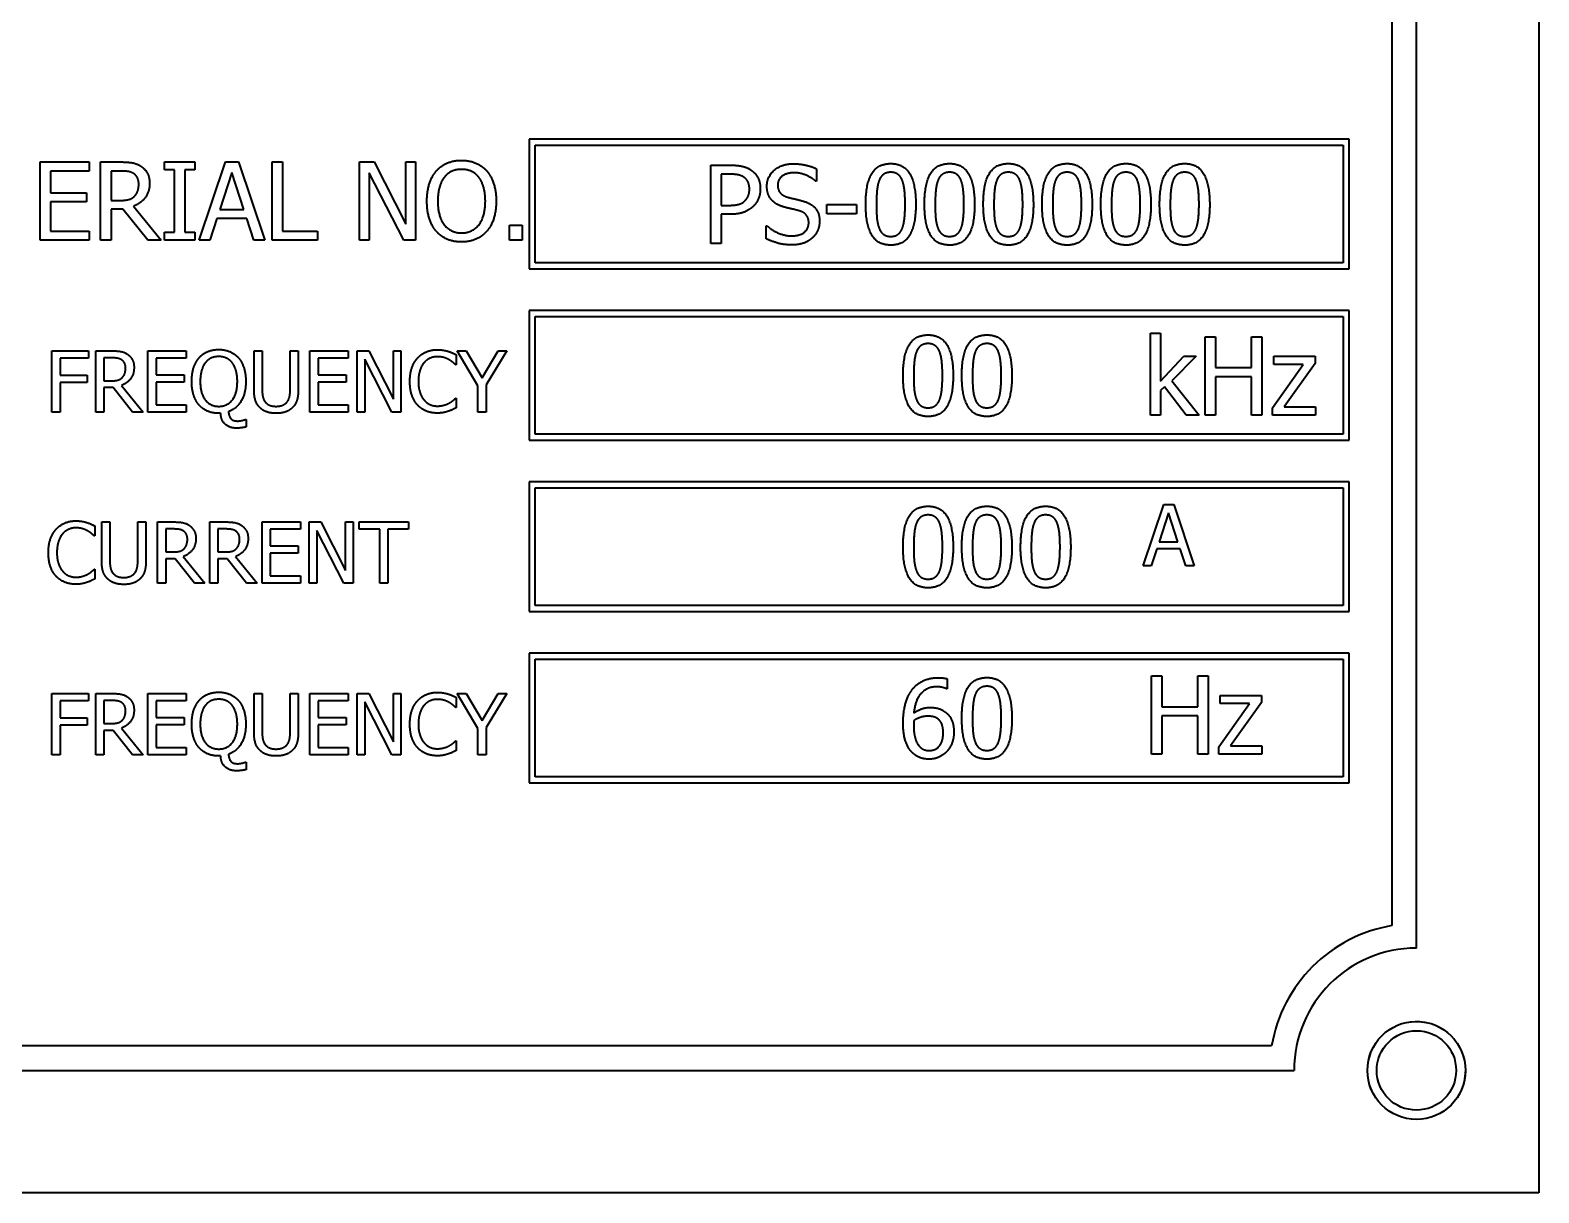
# Model space of a CAD drawing. Header units: inches. Extents: x 0 to 4752, y 0 to 3360.
# Drawn here: x 3042.1 to 3103.7, y 1206.9 to 1254.4 of the extents above; entities that cross this region are included whole.
import ezdxf

# ---------------------------------------------------------------- set-up
doc = ezdxf.new("R2010")
doc.units = ezdxf.units.IN
doc.header["$MEASUREMENT"] = 0
doc.layers.add('POWER SUPPLY CASE OUTLINE$0$가시적인 것(ISO)', color=3, linetype='Continuous', lineweight=40)
doc.layers.add('POWER SUPPLY CASE OUTLINE$0$가시적인 좁은 것(ISO)', color=3, linetype='Continuous', lineweight=35)

msp = doc.modelspace()

# ---------------------------------------------------------------- linework, layer by layer
at = {"layer": 'POWER SUPPLY CASE OUTLINE$0$가시적인 것(ISO)'}
for p, q in [((3103.709, 1301.882), (3103.709, 1206.882)), ((3098.709, 1216.882), (3098.709, 1291.882)), ((3097.709, 1290.966), (3097.709, 1217.798)), ((3062.459, 1249.932), (3062.459, 1244.632)), ((3095.959, 1249.932), (3062.459, 1249.932)), ((3062.709, 1244.882), (3062.709, 1249.682)), ((3062.709, 1249.682), (3095.709, 1249.682)), ((3095.709, 1249.682), (3095.709, 1244.882)), ((3095.959, 1244.632), (3095.959, 1249.932)), ((3042.484, 1245.797), (3042.484, 1248.997)), ((3042.484, 1248.997), (3044.485, 1248.997)), ((3044.485, 1248.997), (3044.485, 1248.618)), ((3044.952, 1245.797), (3044.952, 1248.997)), ((3044.952, 1248.997), (3045.777, 1248.997)), ((3047.558, 1248.67), (3047.558, 1248.997)), ((3047.558, 1248.997), (3048.798, 1248.997)), ((3048.798, 1248.997), (3048.798, 1248.67)), ((3048.979, 1245.797), (3050.058, 1248.997)), ((3050.058, 1248.997), (3050.582, 1248.997)), ((3050.582, 1248.997), (3051.661, 1245.797)), ((3051.964, 1245.797), (3051.964, 1248.997)), ((3051.964, 1248.997), (3052.39, 1248.997)), ((3052.39, 1248.997), (3052.39, 1246.175)), ((3055.527, 1245.797), (3055.527, 1248.997)), ((3055.527, 1248.997), (3056.131, 1248.997)), ((3056.131, 1248.997), (3057.42, 1246.463)), ((3057.42, 1246.463), (3057.42, 1248.997)), ((3057.42, 1248.997), (3057.817, 1248.997)), ((3057.817, 1248.997), (3057.817, 1245.797)), ((3069.88, 1248.867), (3070.684, 1248.867)), ((3069.88, 1245.667), (3069.88, 1248.867)), ((3074.2, 1248.717), (3074.2, 1248.209)), ((3044.485, 1248.618), (3042.909, 1248.618)), ((3042.909, 1248.618), (3042.909, 1247.742)), ((3045.378, 1248.628), (3045.378, 1247.425)), ((3045.8, 1248.628), (3045.378, 1248.628)), ((3047.966, 1248.67), (3047.558, 1248.67)), ((3047.966, 1246.123), (3047.966, 1248.67)), ((3048.798, 1248.67), (3048.391, 1248.67)), ((3048.391, 1248.67), (3048.391, 1246.123)), ((3050.31, 1248.561), (3049.817, 1247.054)), ((3050.805, 1247.054), (3050.31, 1248.561)), ((3057.34, 1245.797), (3055.924, 1248.556)), ((3055.924, 1248.556), (3055.924, 1245.797)), ((3070.305, 1248.499), (3070.305, 1247.223)), ((3070.658, 1248.499), (3070.305, 1248.499)), ((3074.2, 1248.209), (3074.169, 1248.209)), ((3042.909, 1247.742), (3044.379, 1247.742)), ((3044.379, 1247.742), (3044.379, 1247.363)), ((3044.379, 1247.363), (3042.909, 1247.363)), ((3042.909, 1247.363), (3042.909, 1246.175)), ((3045.378, 1247.425), (3045.751, 1247.425)), ((3045.865, 1247.07), (3045.378, 1247.07)), ((3045.378, 1247.07), (3045.378, 1245.797)), ((3046.876, 1245.797), (3045.865, 1247.07)), ((3046.29, 1247.189), (3047.429, 1245.797)), ((3049.817, 1247.054), (3050.805, 1247.054)), ((3070.305, 1247.223), (3070.596, 1247.223)), ((3070.666, 1246.86), (3070.305, 1246.86)), ((3070.305, 1246.86), (3070.305, 1245.667)), ((3074.628, 1246.873), (3074.628, 1247.262)), ((3074.628, 1247.262), (3075.839, 1247.262)), ((3075.839, 1246.873), (3074.628, 1246.873)), ((3075.839, 1247.262), (3075.839, 1246.873)), ((3049.7, 1246.691), (3049.41, 1245.797)), ((3050.922, 1246.691), (3049.7, 1246.691)), ((3051.212, 1245.797), (3050.922, 1246.691)), ((3061.663, 1245.797), (3061.663, 1246.409)), ((3061.663, 1246.409), (3062.176, 1246.409)), ((3062.176, 1246.409), (3062.176, 1245.797)), ((3072.149, 1245.859), (3072.149, 1246.393)), ((3072.149, 1246.393), (3072.18, 1246.393)), ((3044.485, 1245.797), (3042.484, 1245.797)), ((3042.909, 1246.175), (3044.485, 1246.175)), ((3044.485, 1246.175), (3044.485, 1245.797)), ((3045.378, 1245.797), (3044.952, 1245.797)), ((3047.429, 1245.797), (3046.876, 1245.797)), ((3047.558, 1245.797), (3047.558, 1246.123)), ((3047.558, 1246.123), (3047.966, 1246.123)), ((3048.798, 1245.797), (3047.558, 1245.797)), ((3048.391, 1246.123), (3048.798, 1246.123)), ((3048.798, 1246.123), (3048.798, 1245.797)), ((3049.41, 1245.797), (3048.979, 1245.797)), ((3051.661, 1245.797), (3051.212, 1245.797)), ((3053.818, 1245.797), (3051.964, 1245.797)), ((3052.39, 1246.175), (3053.818, 1246.175)), ((3053.818, 1246.175), (3053.818, 1245.797)), ((3055.924, 1245.797), (3055.527, 1245.797)), ((3057.817, 1245.797), (3057.34, 1245.797)), ((3062.176, 1245.797), (3061.663, 1245.797)), ((3070.305, 1245.667), (3069.88, 1245.667)), ((3062.459, 1244.632), (3095.959, 1244.632)), ((3095.709, 1244.882), (3062.709, 1244.882)), ((3062.459, 1242.932), (3062.459, 1237.632)), ((3095.959, 1242.932), (3062.459, 1242.932)), ((3062.709, 1237.882), (3062.709, 1242.682)), ((3062.709, 1242.682), (3095.709, 1242.682)), ((3095.709, 1242.682), (3095.709, 1237.882)), ((3095.959, 1237.632), (3095.959, 1242.932)), ((3087.849, 1238.655), (3087.849, 1241.998)), ((3087.849, 1241.998), (3088.254, 1241.998)), ((3088.254, 1241.998), (3088.254, 1240.043)), ((3090.071, 1238.655), (3090.071, 1241.855)), ((3090.071, 1241.855), (3090.497, 1241.855)), ((3090.497, 1241.855), (3090.497, 1240.6)), ((3091.97, 1240.6), (3091.97, 1241.855)), ((3091.97, 1241.855), (3092.395, 1241.855)), ((3092.395, 1241.855), (3092.395, 1238.655)), ((3042.962, 1238.782), (3042.962, 1241.282)), ((3042.962, 1241.282), (3044.457, 1241.282)), ((3044.457, 1240.987), (3043.294, 1240.987)), ((3043.294, 1240.987), (3043.294, 1240.281)), ((3044.457, 1241.282), (3044.457, 1240.987)), ((3044.755, 1238.782), (3044.755, 1241.282)), ((3044.755, 1241.282), (3045.399, 1241.282)), ((3045.087, 1240.995), (3045.087, 1240.055)), ((3045.417, 1240.995), (3045.087, 1240.995)), ((3046.888, 1238.782), (3046.888, 1241.282)), ((3046.888, 1241.282), (3048.452, 1241.282)), ((3048.452, 1240.987), (3047.221, 1240.987)), ((3047.221, 1240.987), (3047.221, 1240.302)), ((3048.452, 1241.282), (3048.452, 1240.987)), ((3051.22, 1239.722), (3051.22, 1241.282)), ((3051.22, 1241.282), (3051.552, 1241.282)), ((3051.552, 1241.282), (3051.552, 1239.722)), ((3052.697, 1239.714), (3052.697, 1241.282)), ((3052.697, 1241.282), (3053.029, 1241.282)), ((3053.029, 1241.282), (3053.029, 1239.722)), ((3053.505, 1238.782), (3053.505, 1241.282)), ((3053.505, 1241.282), (3055.069, 1241.282)), ((3055.069, 1240.987), (3053.837, 1240.987)), ((3053.837, 1240.987), (3053.837, 1240.302)), ((3055.069, 1241.282), (3055.069, 1240.987)), ((3055.434, 1238.782), (3055.434, 1241.282)), ((3055.434, 1241.282), (3055.906, 1241.282)), ((3056.85, 1238.782), (3055.744, 1240.938)), ((3055.744, 1240.938), (3055.744, 1238.782)), ((3055.906, 1241.282), (3056.913, 1239.303)), ((3056.913, 1239.303), (3056.913, 1241.282)), ((3056.913, 1241.282), (3057.223, 1241.282)), ((3057.223, 1241.282), (3057.223, 1238.782)), ((3059.484, 1240.715), (3059.457, 1240.715)), ((3059.484, 1241.116), (3059.484, 1240.715)), ((3059.522, 1241.282), (3059.891, 1241.282)), ((3060.367, 1239.854), (3059.522, 1241.282)), ((3059.891, 1241.282), (3060.535, 1240.182)), ((3060.535, 1240.182), (3061.191, 1241.282)), ((3061.544, 1241.282), (3060.699, 1239.888)), ((3061.191, 1241.282), (3061.544, 1241.282)), ((3088.254, 1240.043), (3089.203, 1241.057)), ((3089.706, 1241.057), (3088.72, 1240.053)), ((3089.203, 1241.057), (3089.706, 1241.057)), ((3092.825, 1238.956), (3094.081, 1240.725)), ((3092.877, 1240.725), (3092.877, 1241.057)), ((3092.877, 1241.057), (3094.565, 1241.057)), ((3094.081, 1240.725), (3092.877, 1240.725)), ((3094.565, 1240.769), (3093.305, 1238.995)), ((3094.565, 1241.057), (3094.565, 1240.769)), ((3043.294, 1240.281), (3044.409, 1240.281)), ((3044.409, 1240.281), (3044.409, 1239.986)), ((3047.221, 1240.302), (3048.369, 1240.302)), ((3048.369, 1240.302), (3048.369, 1240.006)), ((3053.837, 1240.302), (3054.986, 1240.302)), ((3054.986, 1240.302), (3054.986, 1240.006)), ((3090.497, 1240.6), (3091.97, 1240.6)), ((3091.97, 1240.222), (3090.497, 1240.222)), ((3090.497, 1240.222), (3090.497, 1238.655)), ((3091.97, 1238.655), (3091.97, 1240.222)), ((3044.409, 1239.986), (3043.294, 1239.986)), ((3043.294, 1239.986), (3043.294, 1238.782)), ((3045.087, 1240.055), (3045.379, 1240.055)), ((3045.468, 1239.777), (3045.087, 1239.777)), ((3045.087, 1239.777), (3045.087, 1238.782)), ((3046.258, 1238.782), (3045.468, 1239.777)), ((3045.8, 1239.87), (3046.69, 1238.782)), ((3047.221, 1240.006), (3047.221, 1239.078)), ((3048.369, 1240.006), (3047.221, 1240.006)), ((3053.837, 1240.006), (3053.837, 1239.078)), ((3054.986, 1240.006), (3053.837, 1240.006)), ((3060.367, 1238.782), (3060.367, 1239.854)), ((3060.699, 1239.888), (3060.699, 1238.782)), ((3088.414, 1239.815), (3088.254, 1239.659)), ((3088.254, 1239.659), (3088.254, 1238.655)), ((3089.306, 1238.655), (3088.414, 1239.815)), ((3088.72, 1240.053), (3089.838, 1238.655)), ((3047.221, 1239.078), (3048.452, 1239.078)), ((3048.452, 1239.078), (3048.452, 1238.782)), ((3053.837, 1239.078), (3055.069, 1239.078)), ((3055.069, 1239.078), (3055.069, 1238.782)), ((3059.459, 1239.35), (3059.484, 1239.35)), ((3059.484, 1239.35), (3059.484, 1238.952)), ((3092.825, 1238.655), (3092.825, 1238.956)), ((3093.305, 1238.995), (3094.589, 1238.995)), ((3094.589, 1238.995), (3094.589, 1238.655)), ((3043.294, 1238.782), (3042.962, 1238.782)), ((3045.087, 1238.782), (3044.755, 1238.782)), ((3046.69, 1238.782), (3046.258, 1238.782)), ((3048.452, 1238.782), (3046.888, 1238.782)), ((3049.856, 1238.73), (3049.779, 1238.73)), ((3050.849, 1238.472), (3050.894, 1238.472)), ((3050.894, 1238.472), (3050.894, 1238.17)), ((3055.069, 1238.782), (3053.505, 1238.782)), ((3055.744, 1238.782), (3055.434, 1238.782)), ((3057.223, 1238.782), (3056.85, 1238.782)), ((3060.699, 1238.782), (3060.367, 1238.782)), ((3088.254, 1238.655), (3087.849, 1238.655)), ((3089.838, 1238.655), (3089.306, 1238.655)), ((3090.497, 1238.655), (3090.071, 1238.655)), ((3092.395, 1238.655), (3091.97, 1238.655)), ((3094.589, 1238.655), (3092.825, 1238.655)), ((3062.459, 1237.632), (3095.959, 1237.632)), ((3095.709, 1237.882), (3062.709, 1237.882)), ((3062.459, 1235.932), (3062.459, 1230.632)), ((3095.959, 1235.932), (3062.459, 1235.932)), ((3095.959, 1230.632), (3095.959, 1235.932)), ((3062.709, 1230.882), (3062.709, 1235.682)), ((3062.709, 1235.682), (3095.709, 1235.682)), ((3095.709, 1235.682), (3095.709, 1230.882)), ((3087.54, 1232.498), (3088.383, 1234.998)), ((3088.579, 1234.658), (3088.194, 1233.481)), ((3088.383, 1234.998), (3088.792, 1234.998)), ((3088.966, 1233.481), (3088.579, 1234.658)), ((3088.792, 1234.998), (3089.635, 1232.498)), ((3044.716, 1234.124), (3044.716, 1233.723)), ((3044.996, 1232.73), (3044.996, 1234.29)), ((3044.996, 1234.29), (3045.328, 1234.29)), ((3045.328, 1234.29), (3045.328, 1232.73)), ((3046.473, 1232.722), (3046.473, 1234.29)), ((3046.473, 1234.29), (3046.805, 1234.29)), ((3046.805, 1234.29), (3046.805, 1232.73)), ((3047.281, 1231.79), (3047.281, 1234.29)), ((3047.281, 1234.29), (3047.926, 1234.29)), ((3047.614, 1234.003), (3047.614, 1233.063)), ((3047.944, 1234.003), (3047.614, 1234.003)), ((3049.415, 1231.79), (3049.415, 1234.29)), ((3049.415, 1234.29), (3050.059, 1234.29)), ((3049.747, 1234.003), (3049.747, 1233.063)), ((3050.077, 1234.003), (3049.747, 1234.003)), ((3051.548, 1231.79), (3051.548, 1234.29)), ((3051.548, 1234.29), (3053.112, 1234.29)), ((3053.112, 1233.995), (3051.88, 1233.995)), ((3051.88, 1233.995), (3051.88, 1233.31)), ((3053.112, 1234.29), (3053.112, 1233.995)), ((3053.477, 1231.79), (3053.477, 1234.29)), ((3053.477, 1234.29), (3053.949, 1234.29)), ((3054.893, 1231.79), (3053.787, 1233.946)), ((3053.787, 1233.946), (3053.787, 1231.79)), ((3053.949, 1234.29), (3054.956, 1232.311)), ((3054.956, 1232.311), (3054.956, 1234.29)), ((3054.956, 1234.29), (3055.266, 1234.29)), ((3055.266, 1234.29), (3055.266, 1231.79)), ((3055.517, 1233.995), (3055.517, 1234.29)), ((3055.517, 1234.29), (3057.526, 1234.29)), ((3056.355, 1233.995), (3055.517, 1233.995)), ((3056.355, 1231.79), (3056.355, 1233.995)), ((3056.688, 1233.995), (3056.688, 1231.79)), ((3057.526, 1233.995), (3056.688, 1233.995)), ((3057.526, 1234.29), (3057.526, 1233.995)), ((3044.716, 1233.723), (3044.69, 1233.723)), ((3051.88, 1233.31), (3053.029, 1233.31)), ((3053.029, 1233.31), (3053.029, 1233.014)), ((3088.194, 1233.481), (3088.966, 1233.481)), ((3047.614, 1233.063), (3047.905, 1233.063)), ((3047.994, 1232.785), (3047.614, 1232.785)), ((3047.614, 1232.785), (3047.614, 1231.79)), ((3048.785, 1231.79), (3047.994, 1232.785)), ((3048.327, 1232.878), (3049.216, 1231.79)), ((3049.747, 1233.063), (3050.039, 1233.063)), ((3050.128, 1232.785), (3049.747, 1232.785)), ((3049.747, 1232.785), (3049.747, 1231.79)), ((3050.918, 1231.79), (3050.128, 1232.785)), ((3050.46, 1232.878), (3051.349, 1231.79)), ((3051.88, 1233.014), (3051.88, 1232.086)), ((3053.029, 1233.014), (3051.88, 1233.014)), ((3088.103, 1233.197), (3087.876, 1232.498)), ((3089.057, 1233.197), (3088.103, 1233.197)), ((3089.284, 1232.498), (3089.057, 1233.197)), ((3044.692, 1232.358), (3044.716, 1232.358)), ((3044.716, 1232.358), (3044.716, 1231.961)), ((3051.88, 1232.086), (3053.112, 1232.086)), ((3053.112, 1232.086), (3053.112, 1231.79)), ((3087.876, 1232.498), (3087.54, 1232.498)), ((3089.635, 1232.498), (3089.284, 1232.498)), ((3047.614, 1231.79), (3047.281, 1231.79)), ((3049.216, 1231.79), (3048.785, 1231.79)), ((3049.747, 1231.79), (3049.415, 1231.79)), ((3051.349, 1231.79), (3050.918, 1231.79)), ((3053.112, 1231.79), (3051.548, 1231.79)), ((3053.787, 1231.79), (3053.477, 1231.79)), ((3055.266, 1231.79), (3054.893, 1231.79)), ((3056.688, 1231.79), (3056.355, 1231.79)), ((3095.709, 1230.882), (3062.709, 1230.882)), ((3062.459, 1230.632), (3095.959, 1230.632)), ((3062.459, 1228.932), (3062.459, 1223.632)), ((3095.959, 1228.932), (3062.459, 1228.932)), ((3062.709, 1223.882), (3062.709, 1228.682)), ((3062.709, 1228.682), (3095.709, 1228.682)), ((3095.709, 1228.682), (3095.709, 1223.882)), ((3095.959, 1223.632), (3095.959, 1228.932)), ((3079.535, 1227.883), (3079.535, 1227.47)), ((3087.88, 1224.798), (3087.88, 1227.998)), ((3087.88, 1227.998), (3088.305, 1227.998)), ((3088.305, 1227.998), (3088.305, 1226.743)), ((3089.778, 1226.743), (3089.778, 1227.998)), ((3089.778, 1227.998), (3090.204, 1227.998)), ((3090.204, 1227.998), (3090.204, 1224.798)), ((3042.962, 1224.782), (3042.962, 1227.282)), ((3042.962, 1227.282), (3044.457, 1227.282)), ((3044.457, 1227.282), (3044.457, 1226.987)), ((3044.755, 1224.782), (3044.755, 1227.282)), ((3044.755, 1227.282), (3045.399, 1227.282)), ((3046.888, 1224.782), (3046.888, 1227.282)), ((3046.888, 1227.282), (3048.452, 1227.282)), ((3048.452, 1227.282), (3048.452, 1226.987)), ((3051.22, 1225.722), (3051.22, 1227.282)), ((3051.22, 1227.282), (3051.552, 1227.282)), ((3051.552, 1227.282), (3051.552, 1225.722)), ((3052.697, 1225.714), (3052.697, 1227.282)), ((3052.697, 1227.282), (3053.029, 1227.282)), ((3053.029, 1227.282), (3053.029, 1225.722)), ((3053.505, 1224.782), (3053.505, 1227.282)), ((3053.505, 1227.282), (3055.069, 1227.282)), ((3055.069, 1227.282), (3055.069, 1226.987)), ((3055.434, 1224.782), (3055.434, 1227.282)), ((3055.434, 1227.282), (3055.906, 1227.282)), ((3055.906, 1227.282), (3056.913, 1225.303)), ((3056.913, 1225.303), (3056.913, 1227.282)), ((3056.913, 1227.282), (3057.223, 1227.282)), ((3057.223, 1227.282), (3057.223, 1224.782)), ((3059.522, 1227.282), (3059.891, 1227.282)), ((3060.367, 1225.854), (3059.522, 1227.282)), ((3059.891, 1227.282), (3060.535, 1226.182)), ((3060.535, 1226.182), (3061.191, 1227.282)), ((3061.544, 1227.282), (3060.699, 1225.888)), ((3061.191, 1227.282), (3061.544, 1227.282)), ((3079.535, 1227.47), (3079.517, 1227.47)), ((3090.686, 1226.867), (3090.686, 1227.199)), ((3090.686, 1227.199), (3092.374, 1227.199)), ((3092.374, 1227.199), (3092.374, 1226.911)), ((3044.457, 1226.987), (3043.294, 1226.987)), ((3043.294, 1226.987), (3043.294, 1226.281)), ((3045.087, 1226.995), (3045.087, 1226.055)), ((3045.417, 1226.995), (3045.087, 1226.995)), ((3048.452, 1226.987), (3047.221, 1226.987)), ((3047.221, 1226.987), (3047.221, 1226.302)), ((3055.069, 1226.987), (3053.837, 1226.987)), ((3053.837, 1226.987), (3053.837, 1226.302)), ((3056.85, 1224.782), (3055.744, 1226.938)), ((3055.744, 1226.938), (3055.744, 1224.782)), ((3059.484, 1226.715), (3059.457, 1226.715)), ((3059.484, 1227.116), (3059.484, 1226.715)), ((3088.305, 1226.743), (3089.778, 1226.743)), ((3090.634, 1225.099), (3091.889, 1226.867)), ((3091.889, 1226.867), (3090.686, 1226.867)), ((3092.374, 1226.911), (3091.114, 1225.138)), ((3043.294, 1226.281), (3044.409, 1226.281)), ((3044.409, 1225.986), (3043.294, 1225.986)), ((3043.294, 1225.986), (3043.294, 1224.782)), ((3044.409, 1226.281), (3044.409, 1225.986)), ((3045.087, 1226.055), (3045.379, 1226.055)), ((3047.221, 1226.302), (3048.369, 1226.302)), ((3047.221, 1226.006), (3047.221, 1225.078)), ((3048.369, 1226.006), (3047.221, 1226.006)), ((3048.369, 1226.302), (3048.369, 1226.006)), ((3053.837, 1226.302), (3054.986, 1226.302)), ((3053.837, 1226.006), (3053.837, 1225.078)), ((3054.986, 1226.006), (3053.837, 1226.006)), ((3054.986, 1226.302), (3054.986, 1226.006)), ((3089.778, 1226.364), (3088.305, 1226.364)), ((3088.305, 1226.364), (3088.305, 1224.798)), ((3089.778, 1224.798), (3089.778, 1226.364)), ((3045.468, 1225.777), (3045.087, 1225.777)), ((3045.087, 1225.777), (3045.087, 1224.782)), ((3046.258, 1224.782), (3045.468, 1225.777)), ((3045.8, 1225.87), (3046.69, 1224.782)), ((3059.459, 1225.35), (3059.484, 1225.35)), ((3059.484, 1225.35), (3059.484, 1224.952)), ((3060.367, 1224.782), (3060.367, 1225.854)), ((3060.699, 1225.888), (3060.699, 1224.782)), ((3043.294, 1224.782), (3042.962, 1224.782)), ((3045.087, 1224.782), (3044.755, 1224.782)), ((3046.69, 1224.782), (3046.258, 1224.782)), ((3048.452, 1224.782), (3046.888, 1224.782)), ((3047.221, 1225.078), (3048.452, 1225.078)), ((3048.452, 1225.078), (3048.452, 1224.782)), ((3049.856, 1224.73), (3049.779, 1224.73)), ((3055.069, 1224.782), (3053.505, 1224.782)), ((3053.837, 1225.078), (3055.069, 1225.078)), ((3055.069, 1225.078), (3055.069, 1224.782)), ((3055.744, 1224.782), (3055.434, 1224.782)), ((3057.223, 1224.782), (3056.85, 1224.782)), ((3060.699, 1224.782), (3060.367, 1224.782)), ((3088.305, 1224.798), (3087.88, 1224.798)), ((3090.204, 1224.798), (3089.778, 1224.798)), ((3090.634, 1224.798), (3090.634, 1225.099)), ((3092.398, 1224.798), (3090.634, 1224.798)), ((3091.114, 1225.138), (3092.398, 1225.138)), ((3092.398, 1225.138), (3092.398, 1224.798)), ((3050.849, 1224.472), (3050.894, 1224.472)), ((3050.894, 1224.472), (3050.894, 1224.17)), ((3062.459, 1223.632), (3095.959, 1223.632)), ((3095.709, 1223.882), (3062.709, 1223.882)), ((3092.793, 1212.882), (2964.625, 1212.882)), ((2963.709, 1211.882), (3093.709, 1211.882)), ((3103.709, 1206.882), (2953.709, 1206.882))]:
    msp.add_line(p, q, dxfattribs=at)
for radius in [2.002, 1.621]:
    msp.add_circle((3098.709, 1211.882), radius, dxfattribs=at)
for radius, start, end in [(6, 99.59407, 170.40593), (5, 90, 180)]:
    msp.add_arc((3098.709, 1211.882), radius, start, end, dxfattribs=at)
for points in [[(3045.777, 1248.997), (3046.052, 1248.997), (3046.423, 1248.937), (3046.591, 1248.828)], [(3046.591, 1248.828), (3046.76, 1248.719), (3046.954, 1248.38), (3046.954, 1248.128)], [(3058.668, 1248.631), (3058.854, 1248.844), (3059.376, 1249.064), (3059.697, 1249.064)], [(3059.697, 1249.064), (3060.024, 1249.064), (3060.548, 1248.836), (3060.729, 1248.631)], [(3070.684, 1248.867), (3070.969, 1248.867), (3071.369, 1248.774), (3071.522, 1248.668)], [(3072.173, 1248.009), (3072.173, 1248.398), (3072.779, 1248.924), (3073.249, 1248.924)], [(3073.249, 1248.924), (3073.518, 1248.924), (3073.996, 1248.818), (3074.2, 1248.717)], [(3076.21, 1247.265), (3076.21, 1248.131), (3076.711, 1248.932), (3077.234, 1248.932)], [(3077.234, 1248.932), (3077.761, 1248.932), (3078.256, 1248.102), (3078.256, 1247.267)], [(3078.611, 1247.265), (3078.611, 1248.131), (3079.112, 1248.932), (3079.636, 1248.932)], [(3079.636, 1248.932), (3080.162, 1248.932), (3080.658, 1248.102), (3080.658, 1247.267)], [(3081.013, 1247.265), (3081.013, 1248.131), (3081.513, 1248.932), (3082.037, 1248.932)], [(3082.037, 1248.932), (3082.564, 1248.932), (3083.059, 1248.102), (3083.059, 1247.267)], [(3083.414, 1247.265), (3083.414, 1248.131), (3083.915, 1248.932), (3084.438, 1248.932)], [(3084.438, 1248.932), (3084.965, 1248.932), (3085.46, 1248.102), (3085.46, 1247.267)], [(3085.815, 1247.265), (3085.815, 1248.131), (3086.316, 1248.932), (3086.84, 1248.932)], [(3086.84, 1248.932), (3087.366, 1248.932), (3087.861, 1248.102), (3087.861, 1247.267)], [(3088.217, 1247.265), (3088.217, 1248.131), (3088.717, 1248.932), (3089.241, 1248.932)], [(3089.241, 1248.932), (3089.767, 1248.932), (3090.263, 1248.102), (3090.263, 1247.267)], [(3046.308, 1248.52), (3046.218, 1248.579), (3045.977, 1248.628), (3045.8, 1248.628)], [(3046.954, 1248.128), (3046.954, 1247.778), (3046.596, 1247.303), (3046.29, 1247.189)], [(3046.511, 1248.094), (3046.511, 1248.234), (3046.412, 1248.45), (3046.308, 1248.52)], [(3046.329, 1247.591), (3046.423, 1247.679), (3046.511, 1247.928), (3046.511, 1248.094)], [(3058.284, 1247.397), (3058.284, 1247.799), (3058.484, 1248.411), (3058.668, 1248.631)], [(3058.989, 1248.364), (3058.862, 1248.201), (3058.727, 1247.708), (3058.727, 1247.397)], [(3059.7, 1248.696), (3059.469, 1248.696), (3059.121, 1248.535), (3058.989, 1248.364)], [(3060.408, 1248.364), (3060.281, 1248.53), (3059.923, 1248.696), (3059.7, 1248.696)], [(3060.67, 1247.397), (3060.67, 1247.713), (3060.532, 1248.203), (3060.408, 1248.364)], [(3060.729, 1248.631), (3060.911, 1248.418), (3061.113, 1247.796), (3061.113, 1247.397)], [(3071.229, 1248.377), (3071.128, 1248.445), (3070.858, 1248.499), (3070.658, 1248.499)], [(3071.459, 1247.89), (3071.459, 1248.056), (3071.345, 1248.299), (3071.229, 1248.377)], [(3071.522, 1248.668), (3071.701, 1248.546), (3071.903, 1248.17), (3071.903, 1247.903)], [(3073.277, 1248.556), (3072.982, 1248.556), (3072.616, 1248.279), (3072.616, 1248.053)], [(3074.169, 1248.209), (3074.016, 1248.349), (3073.539, 1248.556), (3073.277, 1248.556)], [(3076.757, 1248.24), (3076.693, 1248.076), (3076.646, 1247.578), (3076.646, 1247.265)], [(3077.234, 1248.577), (3077.056, 1248.577), (3076.825, 1248.408), (3076.757, 1248.24)], [(3077.704, 1248.245), (3077.639, 1248.408), (3077.413, 1248.577), (3077.234, 1248.577)], [(3077.821, 1247.267), (3077.821, 1247.597), (3077.769, 1248.081), (3077.704, 1248.245)], [(3079.159, 1248.24), (3079.094, 1248.076), (3079.047, 1247.578), (3079.047, 1247.265)], [(3079.636, 1248.577), (3079.457, 1248.577), (3079.226, 1248.408), (3079.159, 1248.24)], [(3080.105, 1248.245), (3080.04, 1248.408), (3079.815, 1248.577), (3079.636, 1248.577)], [(3080.222, 1247.267), (3080.222, 1247.597), (3080.17, 1248.081), (3080.105, 1248.245)], [(3081.56, 1248.24), (3081.495, 1248.076), (3081.448, 1247.578), (3081.448, 1247.265)], [(3082.037, 1248.577), (3081.858, 1248.577), (3081.627, 1248.408), (3081.56, 1248.24)], [(3082.506, 1248.245), (3082.442, 1248.408), (3082.216, 1248.577), (3082.037, 1248.577)], [(3082.623, 1247.267), (3082.623, 1247.597), (3082.571, 1248.081), (3082.506, 1248.245)], [(3083.961, 1248.24), (3083.896, 1248.076), (3083.85, 1247.578), (3083.85, 1247.265)], [(3084.438, 1248.577), (3084.259, 1248.577), (3084.029, 1248.408), (3083.961, 1248.24)], [(3084.908, 1248.245), (3084.843, 1248.408), (3084.617, 1248.577), (3084.438, 1248.577)], [(3085.024, 1247.267), (3085.024, 1247.597), (3084.973, 1248.081), (3084.908, 1248.245)], [(3086.363, 1248.24), (3086.298, 1248.076), (3086.251, 1247.578), (3086.251, 1247.265)], [(3086.84, 1248.577), (3086.661, 1248.577), (3086.43, 1248.408), (3086.363, 1248.24)], [(3087.309, 1248.245), (3087.244, 1248.408), (3087.019, 1248.577), (3086.84, 1248.577)], [(3087.426, 1247.267), (3087.426, 1247.597), (3087.374, 1248.081), (3087.309, 1248.245)], [(3088.764, 1248.24), (3088.699, 1248.076), (3088.652, 1247.578), (3088.652, 1247.265)], [(3089.241, 1248.577), (3089.062, 1248.577), (3088.831, 1248.408), (3088.764, 1248.24)], [(3089.71, 1248.245), (3089.646, 1248.408), (3089.42, 1248.577), (3089.241, 1248.577)], [(3089.827, 1247.267), (3089.827, 1247.597), (3089.775, 1248.081), (3089.71, 1248.245)], [(3045.751, 1247.425), (3045.935, 1247.425), (3046.228, 1247.49), (3046.329, 1247.591)], [(3071.278, 1247.415), (3071.374, 1247.511), (3071.459, 1247.737), (3071.459, 1247.89)], [(3071.903, 1247.903), (3071.903, 1247.695), (3071.755, 1247.322), (3071.623, 1247.192)], [(3072.38, 1247.431), (3072.281, 1247.537), (3072.173, 1247.822), (3072.173, 1248.009)], [(3072.616, 1248.053), (3072.616, 1247.851), (3072.831, 1247.61), (3073.034, 1247.555)], [(3073.034, 1247.555), (3073.168, 1247.519), (3073.56, 1247.425), (3073.69, 1247.387)], [(3058.665, 1246.165), (3058.481, 1246.378), (3058.284, 1247.003), (3058.284, 1247.397)], [(3058.727, 1247.397), (3058.727, 1246.767), (3059.256, 1246.098), (3059.7, 1246.098)], [(3059.7, 1246.098), (3060.143, 1246.098), (3060.67, 1246.767), (3060.67, 1247.397)], [(3061.113, 1247.397), (3061.113, 1247.008), (3060.916, 1246.378), (3060.729, 1246.165)], [(3070.596, 1247.223), (3070.855, 1247.223), (3071.174, 1247.306), (3071.278, 1247.415)], [(3071.623, 1247.192), (3071.457, 1247.029), (3071.008, 1246.86), (3070.666, 1246.86)], [(3072.909, 1247.148), (3072.743, 1247.192), (3072.481, 1247.324), (3072.38, 1247.431)], [(3073.487, 1247.003), (3073.34, 1247.044), (3073.093, 1247.101), (3072.909, 1247.148)], [(3073.881, 1246.513), (3073.881, 1246.704), (3073.692, 1246.943), (3073.487, 1247.003)], [(3073.69, 1247.387), (3074.019, 1247.285), (3074.325, 1246.878), (3074.325, 1246.58)], [(3077.234, 1245.6), (3076.705, 1245.6), (3076.21, 1246.422), (3076.21, 1247.265)], [(3076.646, 1247.265), (3076.646, 1246.928), (3076.687, 1246.476), (3076.755, 1246.3)], [(3078.256, 1247.267), (3078.256, 1246.406), (3077.756, 1245.6), (3077.234, 1245.6)], [(3077.706, 1246.292), (3077.769, 1246.45), (3077.821, 1246.938), (3077.821, 1247.267)], [(3079.636, 1245.6), (3079.107, 1245.6), (3078.611, 1246.422), (3078.611, 1247.265)], [(3079.047, 1247.265), (3079.047, 1246.928), (3079.089, 1246.476), (3079.156, 1246.3)], [(3080.658, 1247.267), (3080.658, 1246.406), (3080.157, 1245.6), (3079.636, 1245.6)], [(3080.108, 1246.292), (3080.17, 1246.45), (3080.222, 1246.938), (3080.222, 1247.267)], [(3082.037, 1245.6), (3081.508, 1245.6), (3081.013, 1246.422), (3081.013, 1247.265)], [(3081.448, 1247.265), (3081.448, 1246.928), (3081.49, 1246.476), (3081.557, 1246.3)], [(3083.059, 1247.267), (3083.059, 1246.406), (3082.558, 1245.6), (3082.037, 1245.6)], [(3082.509, 1246.292), (3082.571, 1246.45), (3082.623, 1246.938), (3082.623, 1247.267)], [(3084.438, 1245.6), (3083.909, 1245.6), (3083.414, 1246.422), (3083.414, 1247.265)], [(3083.85, 1247.265), (3083.85, 1246.928), (3083.891, 1246.476), (3083.959, 1246.3)], [(3085.46, 1247.267), (3085.46, 1246.406), (3084.96, 1245.6), (3084.438, 1245.6)], [(3084.91, 1246.292), (3084.973, 1246.45), (3085.024, 1246.938), (3085.024, 1247.267)], [(3086.84, 1245.6), (3086.311, 1245.6), (3085.815, 1246.422), (3085.815, 1247.265)], [(3086.251, 1247.265), (3086.251, 1246.928), (3086.293, 1246.476), (3086.36, 1246.3)], [(3087.861, 1247.267), (3087.861, 1246.406), (3087.361, 1245.6), (3086.84, 1245.6)], [(3087.312, 1246.292), (3087.374, 1246.45), (3087.426, 1246.938), (3087.426, 1247.267)], [(3089.241, 1245.6), (3088.712, 1245.6), (3088.217, 1246.422), (3088.217, 1247.265)], [(3088.652, 1247.265), (3088.652, 1246.928), (3088.694, 1246.476), (3088.761, 1246.3)], [(3090.263, 1247.267), (3090.263, 1246.406), (3089.762, 1245.6), (3089.241, 1245.6)], [(3089.713, 1246.292), (3089.775, 1246.45), (3089.827, 1246.938), (3089.827, 1247.267)], [(3072.18, 1246.393), (3072.39, 1246.196), (3072.922, 1245.978), (3073.168, 1245.978)], [(3073.168, 1245.978), (3073.521, 1245.978), (3073.881, 1246.271), (3073.881, 1246.513)], [(3074.325, 1246.58), (3074.325, 1246.391), (3074.172, 1246.028), (3074.034, 1245.901)], [(3076.755, 1246.3), (3076.817, 1246.134), (3077.048, 1245.955), (3077.234, 1245.955)], [(3077.234, 1245.955), (3077.411, 1245.955), (3077.642, 1246.124), (3077.706, 1246.292)], [(3079.156, 1246.3), (3079.218, 1246.134), (3079.449, 1245.955), (3079.636, 1245.955)], [(3079.636, 1245.955), (3079.812, 1245.955), (3080.043, 1246.124), (3080.108, 1246.292)], [(3081.557, 1246.3), (3081.62, 1246.134), (3081.85, 1245.955), (3082.037, 1245.955)], [(3082.037, 1245.955), (3082.213, 1245.955), (3082.444, 1246.124), (3082.509, 1246.292)], [(3083.959, 1246.3), (3084.021, 1246.134), (3084.252, 1245.955), (3084.438, 1245.955)], [(3084.438, 1245.955), (3084.615, 1245.955), (3084.846, 1246.124), (3084.91, 1246.292)], [(3086.36, 1246.3), (3086.422, 1246.134), (3086.653, 1245.955), (3086.84, 1245.955)], [(3086.84, 1245.955), (3087.016, 1245.955), (3087.247, 1246.124), (3087.312, 1246.292)], [(3088.761, 1246.3), (3088.823, 1246.134), (3089.054, 1245.955), (3089.241, 1245.955)], [(3089.241, 1245.955), (3089.417, 1245.955), (3089.648, 1246.124), (3089.713, 1246.292)], [(3059.697, 1245.729), (3059.373, 1245.729), (3058.854, 1245.95), (3058.665, 1246.165)], [(3060.729, 1246.165), (3060.532, 1245.942), (3060.011, 1245.729), (3059.697, 1245.729)], [(3073.199, 1245.61), (3072.852, 1245.61), (3072.364, 1245.755), (3072.149, 1245.859)], [(3074.034, 1245.901), (3073.881, 1245.761), (3073.493, 1245.61), (3073.199, 1245.61)], [(3077.735, 1240.265), (3077.735, 1241.131), (3078.235, 1241.932), (3078.759, 1241.932)], [(3078.759, 1241.932), (3079.286, 1241.932), (3079.781, 1241.102), (3079.781, 1240.267)], [(3080.136, 1240.265), (3080.136, 1241.131), (3080.637, 1241.932), (3081.161, 1241.932)], [(3081.161, 1241.932), (3081.687, 1241.932), (3082.182, 1241.102), (3082.182, 1240.267)], [(3048.975, 1240.995), (3049.121, 1241.163), (3049.528, 1241.335), (3049.779, 1241.335)], [(3049.779, 1241.335), (3050.035, 1241.335), (3050.444, 1241.157), (3050.586, 1240.995)], [(3057.899, 1240.982), (3058.049, 1241.151), (3058.458, 1241.327), (3058.712, 1241.327)], [(3058.712, 1241.327), (3058.837, 1241.327), (3059.058, 1241.29), (3059.151, 1241.262)], [(3078.759, 1241.577), (3078.58, 1241.577), (3078.35, 1241.408), (3078.282, 1241.24)], [(3079.229, 1241.245), (3079.164, 1241.408), (3078.938, 1241.577), (3078.759, 1241.577)], [(3081.161, 1241.577), (3080.982, 1241.577), (3080.751, 1241.408), (3080.683, 1241.24)], [(3081.63, 1241.245), (3081.565, 1241.408), (3081.34, 1241.577), (3081.161, 1241.577)], [(3045.399, 1241.282), (3045.614, 1241.282), (3045.904, 1241.236), (3046.035, 1241.151)], [(3045.815, 1240.91), (3045.744, 1240.956), (3045.555, 1240.995), (3045.417, 1240.995)], [(3045.973, 1240.577), (3045.973, 1240.687), (3045.896, 1240.855), (3045.815, 1240.91)], [(3046.035, 1241.151), (3046.167, 1241.066), (3046.319, 1240.8), (3046.319, 1240.604)], [(3048.675, 1240.03), (3048.675, 1240.346), (3048.831, 1240.824), (3048.975, 1240.995)], [(3049.226, 1240.788), (3049.127, 1240.66), (3049.022, 1240.273), (3049.022, 1240.03)], [(3049.781, 1241.047), (3049.601, 1241.047), (3049.33, 1240.922), (3049.226, 1240.788)], [(3050.334, 1240.788), (3050.235, 1240.918), (3049.956, 1241.047), (3049.781, 1241.047)], [(3050.539, 1240.03), (3050.539, 1240.279), (3050.432, 1240.662), (3050.334, 1240.788)], [(3050.586, 1240.995), (3050.727, 1240.831), (3050.885, 1240.342), (3050.885, 1240.03)], [(3057.587, 1240.03), (3057.587, 1240.344), (3057.747, 1240.81), (3057.899, 1240.982)], [(3058.157, 1240.786), (3058.051, 1240.658), (3057.934, 1240.271), (3057.934, 1240.03)], [(3058.71, 1241.043), (3058.55, 1241.043), (3058.264, 1240.912), (3058.157, 1240.786)], [(3059.176, 1240.924), (3059.08, 1240.976), (3058.855, 1241.043), (3058.71, 1241.043)], [(3059.151, 1241.262), (3059.232, 1241.236), (3059.4, 1241.161), (3059.484, 1241.116)], [(3059.457, 1240.715), (3059.413, 1240.756), (3059.275, 1240.869), (3059.176, 1240.924)], [(3078.282, 1241.24), (3078.217, 1241.076), (3078.171, 1240.578), (3078.171, 1240.265)], [(3079.345, 1240.267), (3079.345, 1240.597), (3079.293, 1241.081), (3079.229, 1241.245)], [(3080.683, 1241.24), (3080.619, 1241.076), (3080.572, 1240.578), (3080.572, 1240.265)], [(3081.747, 1240.267), (3081.747, 1240.597), (3081.695, 1241.081), (3081.63, 1241.245)], [(3045.379, 1240.055), (3045.523, 1240.055), (3045.752, 1240.105), (3045.831, 1240.184)], [(3046.319, 1240.604), (3046.319, 1240.33), (3046.039, 1239.959), (3045.8, 1239.87)], [(3045.831, 1240.184), (3045.904, 1240.253), (3045.973, 1240.448), (3045.973, 1240.577)], [(3078.759, 1238.6), (3078.23, 1238.6), (3077.735, 1239.422), (3077.735, 1240.265)], [(3078.171, 1240.265), (3078.171, 1239.928), (3078.212, 1239.476), (3078.28, 1239.3)], [(3079.781, 1240.267), (3079.781, 1239.406), (3079.281, 1238.6), (3078.759, 1238.6)], [(3079.231, 1239.292), (3079.293, 1239.45), (3079.345, 1239.938), (3079.345, 1240.267)], [(3081.161, 1238.6), (3080.632, 1238.6), (3080.136, 1239.422), (3080.136, 1240.265)], [(3080.572, 1240.265), (3080.572, 1239.928), (3080.613, 1239.476), (3080.681, 1239.3)], [(3082.182, 1240.267), (3082.182, 1239.406), (3081.682, 1238.6), (3081.161, 1238.6)], [(3081.633, 1239.292), (3081.695, 1239.45), (3081.747, 1239.938), (3081.747, 1240.267)], [(3048.973, 1239.07), (3048.829, 1239.236), (3048.675, 1239.722), (3048.675, 1240.03)], [(3049.022, 1240.03), (3049.022, 1239.538), (3049.435, 1239.013), (3049.781, 1239.013)], [(3049.781, 1239.013), (3050.128, 1239.013), (3050.539, 1239.538), (3050.539, 1240.03)], [(3050.885, 1240.03), (3050.885, 1239.544), (3050.507, 1238.912), (3050.176, 1238.801)], [(3051.459, 1238.961), (3051.327, 1239.09), (3051.22, 1239.455), (3051.22, 1239.722)], [(3051.552, 1239.722), (3051.552, 1239.548), (3051.597, 1239.313), (3051.659, 1239.218)], [(3052.589, 1239.218), (3052.652, 1239.313), (3052.697, 1239.546), (3052.697, 1239.714)], [(3053.029, 1239.722), (3053.029, 1239.461), (3052.924, 1239.088), (3052.79, 1238.961)], [(3057.901, 1239.066), (3057.751, 1239.228), (3057.587, 1239.714), (3057.587, 1240.03)], [(3057.934, 1240.03), (3057.934, 1239.773), (3058.057, 1239.402), (3058.165, 1239.275)], [(3049.779, 1238.73), (3049.526, 1238.73), (3049.119, 1238.902), (3048.973, 1239.07)], [(3052.123, 1238.73), (3051.902, 1238.73), (3051.574, 1238.845), (3051.459, 1238.961)], [(3051.659, 1239.218), (3051.726, 1239.117), (3051.957, 1239.013), (3052.123, 1239.013)], [(3052.123, 1239.013), (3052.279, 1239.013), (3052.522, 1239.117), (3052.589, 1239.218)], [(3052.79, 1238.961), (3052.67, 1238.843), (3052.354, 1238.73), (3052.123, 1238.73)], [(3058.706, 1238.738), (3058.462, 1238.738), (3058.051, 1238.902), (3057.901, 1239.066)], [(3058.165, 1239.275), (3058.27, 1239.151), (3058.552, 1239.025), (3058.71, 1239.025)], [(3058.71, 1239.025), (3058.853, 1239.025), (3059.099, 1239.096), (3059.194, 1239.149)], [(3059.484, 1238.952), (3059.4, 1238.914), (3059.255, 1238.843), (3059.151, 1238.811)], [(3059.194, 1239.149), (3059.285, 1239.202), (3059.421, 1239.311), (3059.459, 1239.35)], [(3078.28, 1239.3), (3078.342, 1239.134), (3078.573, 1238.955), (3078.759, 1238.955)], [(3078.759, 1238.955), (3078.936, 1238.955), (3079.166, 1239.124), (3079.231, 1239.292)], [(3080.681, 1239.3), (3080.743, 1239.134), (3080.974, 1238.955), (3081.161, 1238.955)], [(3081.161, 1238.955), (3081.337, 1238.955), (3081.568, 1239.124), (3081.633, 1239.292)], [(3050.505, 1238.124), (3050.223, 1238.124), (3049.872, 1238.438), (3049.856, 1238.73)], [(3050.176, 1238.801), (3050.184, 1238.707), (3050.233, 1238.557), (3050.272, 1238.515)], [(3050.272, 1238.515), (3050.318, 1238.462), (3050.446, 1238.414), (3050.559, 1238.414)], [(3050.559, 1238.414), (3050.626, 1238.414), (3050.808, 1238.456), (3050.849, 1238.472)], [(3059.151, 1238.811), (3059.042, 1238.774), (3058.855, 1238.738), (3058.706, 1238.738)], [(3050.894, 1238.17), (3050.802, 1238.148), (3050.604, 1238.124), (3050.505, 1238.124)], [(3077.735, 1233.265), (3077.735, 1234.131), (3078.235, 1234.932), (3078.759, 1234.932)], [(3078.759, 1234.577), (3078.58, 1234.577), (3078.35, 1234.408), (3078.282, 1234.24)], [(3078.759, 1234.932), (3079.286, 1234.932), (3079.781, 1234.102), (3079.781, 1233.267)], [(3079.229, 1234.245), (3079.164, 1234.408), (3078.938, 1234.577), (3078.759, 1234.577)], [(3080.136, 1233.265), (3080.136, 1234.131), (3080.637, 1234.932), (3081.161, 1234.932)], [(3081.161, 1234.577), (3080.982, 1234.577), (3080.751, 1234.408), (3080.683, 1234.24)], [(3081.161, 1234.932), (3081.687, 1234.932), (3082.182, 1234.102), (3082.182, 1233.267)], [(3081.63, 1234.245), (3081.565, 1234.408), (3081.34, 1234.577), (3081.161, 1234.577)], [(3082.538, 1233.265), (3082.538, 1234.131), (3083.038, 1234.932), (3083.562, 1234.932)], [(3083.562, 1234.577), (3083.383, 1234.577), (3083.152, 1234.408), (3083.085, 1234.24)], [(3083.562, 1234.932), (3084.088, 1234.932), (3084.584, 1234.102), (3084.584, 1233.267)], [(3084.031, 1234.245), (3083.966, 1234.408), (3083.741, 1234.577), (3083.562, 1234.577)], [(3042.82, 1233.038), (3042.82, 1233.352), (3042.98, 1233.818), (3043.132, 1233.991)], [(3043.132, 1233.991), (3043.282, 1234.159), (3043.691, 1234.335), (3043.945, 1234.335)], [(3043.943, 1234.051), (3043.783, 1234.051), (3043.497, 1233.92), (3043.39, 1233.794)], [(3044.409, 1233.932), (3044.313, 1233.984), (3044.088, 1234.051), (3043.943, 1234.051)], [(3043.945, 1234.335), (3044.07, 1234.335), (3044.291, 1234.298), (3044.384, 1234.27)], [(3044.384, 1234.27), (3044.465, 1234.244), (3044.633, 1234.169), (3044.716, 1234.124)], [(3044.69, 1233.723), (3044.646, 1233.764), (3044.508, 1233.877), (3044.409, 1233.932)], [(3047.926, 1234.29), (3048.14, 1234.29), (3048.43, 1234.244), (3048.562, 1234.159)], [(3048.341, 1233.918), (3048.27, 1233.964), (3048.082, 1234.003), (3047.944, 1234.003)], [(3048.499, 1233.585), (3048.499, 1233.695), (3048.422, 1233.863), (3048.341, 1233.918)], [(3048.562, 1234.159), (3048.693, 1234.074), (3048.845, 1233.808), (3048.845, 1233.612)], [(3050.059, 1234.29), (3050.274, 1234.29), (3050.563, 1234.244), (3050.695, 1234.159)], [(3050.474, 1233.918), (3050.403, 1233.964), (3050.215, 1234.003), (3050.077, 1234.003)], [(3050.632, 1233.585), (3050.632, 1233.695), (3050.555, 1233.863), (3050.474, 1233.918)], [(3050.695, 1234.159), (3050.827, 1234.074), (3050.979, 1233.808), (3050.979, 1233.612)], [(3078.282, 1234.24), (3078.217, 1234.076), (3078.171, 1233.578), (3078.171, 1233.265)], [(3079.345, 1233.267), (3079.345, 1233.597), (3079.293, 1234.081), (3079.229, 1234.245)], [(3080.683, 1234.24), (3080.619, 1234.076), (3080.572, 1233.578), (3080.572, 1233.265)], [(3081.747, 1233.267), (3081.747, 1233.597), (3081.695, 1234.081), (3081.63, 1234.245)], [(3083.085, 1234.24), (3083.02, 1234.076), (3082.973, 1233.578), (3082.973, 1233.265)], [(3084.148, 1233.267), (3084.148, 1233.597), (3084.096, 1234.081), (3084.031, 1234.245)], [(3043.39, 1233.794), (3043.284, 1233.666), (3043.167, 1233.279), (3043.167, 1233.038)], [(3048.845, 1233.612), (3048.845, 1233.338), (3048.566, 1232.967), (3048.327, 1232.878)], [(3048.357, 1233.192), (3048.43, 1233.261), (3048.499, 1233.456), (3048.499, 1233.585)], [(3050.979, 1233.612), (3050.979, 1233.338), (3050.699, 1232.967), (3050.46, 1232.878)], [(3050.49, 1233.192), (3050.563, 1233.261), (3050.632, 1233.456), (3050.632, 1233.585)], [(3043.134, 1232.074), (3042.984, 1232.236), (3042.82, 1232.722), (3042.82, 1233.038)], [(3043.167, 1233.038), (3043.167, 1232.781), (3043.29, 1232.41), (3043.398, 1232.283)], [(3045.235, 1231.969), (3045.103, 1232.098), (3044.996, 1232.463), (3044.996, 1232.73)], [(3045.328, 1232.73), (3045.328, 1232.556), (3045.373, 1232.321), (3045.436, 1232.226)], [(3046.366, 1232.226), (3046.428, 1232.321), (3046.473, 1232.554), (3046.473, 1232.722)], [(3046.805, 1232.73), (3046.805, 1232.469), (3046.7, 1232.096), (3046.566, 1231.969)], [(3047.905, 1233.063), (3048.049, 1233.063), (3048.278, 1233.113), (3048.357, 1233.192)], [(3050.039, 1233.063), (3050.182, 1233.063), (3050.411, 1233.113), (3050.49, 1233.192)], [(3078.759, 1231.6), (3078.23, 1231.6), (3077.735, 1232.422), (3077.735, 1233.265)], [(3078.171, 1233.265), (3078.171, 1232.928), (3078.212, 1232.476), (3078.28, 1232.3)], [(3079.781, 1233.267), (3079.781, 1232.406), (3079.281, 1231.6), (3078.759, 1231.6)], [(3079.231, 1232.292), (3079.293, 1232.45), (3079.345, 1232.938), (3079.345, 1233.267)], [(3081.161, 1231.6), (3080.632, 1231.6), (3080.136, 1232.422), (3080.136, 1233.265)], [(3080.572, 1233.265), (3080.572, 1232.928), (3080.613, 1232.476), (3080.681, 1232.3)], [(3082.182, 1233.267), (3082.182, 1232.406), (3081.682, 1231.6), (3081.161, 1231.6)], [(3081.633, 1232.292), (3081.695, 1232.45), (3081.747, 1232.938), (3081.747, 1233.267)], [(3083.562, 1231.6), (3083.033, 1231.6), (3082.538, 1232.422), (3082.538, 1233.265)], [(3082.973, 1233.265), (3082.973, 1232.928), (3083.015, 1232.476), (3083.082, 1232.3)], [(3084.584, 1233.267), (3084.584, 1232.406), (3084.083, 1231.6), (3083.562, 1231.6)], [(3084.034, 1232.292), (3084.096, 1232.45), (3084.148, 1232.938), (3084.148, 1233.267)], [(3043.939, 1231.746), (3043.695, 1231.746), (3043.284, 1231.91), (3043.134, 1232.074)], [(3043.398, 1232.283), (3043.503, 1232.159), (3043.785, 1232.034), (3043.943, 1232.034)], [(3043.943, 1232.034), (3044.086, 1232.034), (3044.332, 1232.104), (3044.427, 1232.157)], [(3044.427, 1232.157), (3044.518, 1232.21), (3044.654, 1232.319), (3044.692, 1232.358)], [(3045.436, 1232.226), (3045.503, 1232.125), (3045.734, 1232.021), (3045.9, 1232.021)], [(3045.9, 1232.021), (3046.056, 1232.021), (3046.299, 1232.125), (3046.366, 1232.226)], [(3078.28, 1232.3), (3078.342, 1232.134), (3078.573, 1231.955), (3078.759, 1231.955)], [(3078.759, 1231.955), (3078.936, 1231.955), (3079.166, 1232.124), (3079.231, 1232.292)], [(3080.681, 1232.3), (3080.743, 1232.134), (3080.974, 1231.955), (3081.161, 1231.955)], [(3081.161, 1231.955), (3081.337, 1231.955), (3081.568, 1232.124), (3081.633, 1232.292)], [(3083.082, 1232.3), (3083.144, 1232.134), (3083.375, 1231.955), (3083.562, 1231.955)], [(3083.562, 1231.955), (3083.738, 1231.955), (3083.969, 1232.124), (3084.034, 1232.292)], [(3044.384, 1231.819), (3044.275, 1231.782), (3044.088, 1231.746), (3043.939, 1231.746)], [(3044.716, 1231.961), (3044.633, 1231.922), (3044.488, 1231.851), (3044.384, 1231.819)], [(3045.9, 1231.738), (3045.679, 1231.738), (3045.351, 1231.853), (3045.235, 1231.969)], [(3046.566, 1231.969), (3046.447, 1231.851), (3046.131, 1231.738), (3045.9, 1231.738)], [(3078.088, 1227.411), (3078.261, 1227.655), (3078.811, 1227.927), (3079.172, 1227.927)], [(3079.172, 1227.927), (3079.278, 1227.927), (3079.465, 1227.906), (3079.535, 1227.883)], [(3080.136, 1226.265), (3080.136, 1227.131), (3080.637, 1227.932), (3081.161, 1227.932)], [(3081.161, 1227.932), (3081.687, 1227.932), (3082.182, 1227.102), (3082.182, 1226.267)], [(3045.399, 1227.282), (3045.614, 1227.282), (3045.904, 1227.236), (3046.035, 1227.151)], [(3046.035, 1227.151), (3046.167, 1227.066), (3046.319, 1226.8), (3046.319, 1226.604)], [(3048.975, 1226.995), (3049.121, 1227.163), (3049.528, 1227.335), (3049.779, 1227.335)], [(3049.779, 1227.335), (3050.035, 1227.335), (3050.444, 1227.157), (3050.586, 1226.995)], [(3057.899, 1226.982), (3058.049, 1227.151), (3058.458, 1227.327), (3058.712, 1227.327)], [(3058.712, 1227.327), (3058.837, 1227.327), (3059.058, 1227.29), (3059.151, 1227.262)], [(3059.151, 1227.262), (3059.232, 1227.236), (3059.4, 1227.161), (3059.484, 1227.116)], [(3077.738, 1226.073), (3077.738, 1226.49), (3077.909, 1227.162), (3078.088, 1227.411)], [(3079.115, 1227.556), (3078.715, 1227.556), (3078.225, 1227.017), (3078.178, 1226.488)], [(3079.517, 1227.47), (3079.457, 1227.502), (3079.239, 1227.556), (3079.115, 1227.556)], [(3080.683, 1227.24), (3080.619, 1227.076), (3080.572, 1226.578), (3080.572, 1226.265)], [(3081.161, 1227.577), (3080.982, 1227.577), (3080.751, 1227.408), (3080.683, 1227.24)], [(3081.63, 1227.245), (3081.565, 1227.408), (3081.34, 1227.577), (3081.161, 1227.577)], [(3081.747, 1226.267), (3081.747, 1226.597), (3081.695, 1227.081), (3081.63, 1227.245)], [(3045.815, 1226.91), (3045.744, 1226.956), (3045.555, 1226.995), (3045.417, 1226.995)], [(3046.319, 1226.604), (3046.319, 1226.33), (3046.039, 1225.959), (3045.8, 1225.87)], [(3045.973, 1226.577), (3045.973, 1226.687), (3045.896, 1226.855), (3045.815, 1226.91)], [(3045.831, 1226.184), (3045.904, 1226.253), (3045.973, 1226.448), (3045.973, 1226.577)], [(3048.675, 1226.03), (3048.675, 1226.346), (3048.831, 1226.824), (3048.975, 1226.995)], [(3049.226, 1226.788), (3049.127, 1226.66), (3049.022, 1226.273), (3049.022, 1226.03)], [(3049.781, 1227.047), (3049.601, 1227.047), (3049.33, 1226.922), (3049.226, 1226.788)], [(3050.334, 1226.788), (3050.235, 1226.918), (3049.956, 1227.047), (3049.781, 1227.047)], [(3050.539, 1226.03), (3050.539, 1226.279), (3050.432, 1226.662), (3050.334, 1226.788)], [(3050.586, 1226.995), (3050.727, 1226.831), (3050.885, 1226.342), (3050.885, 1226.03)], [(3057.587, 1226.03), (3057.587, 1226.344), (3057.747, 1226.81), (3057.899, 1226.982)], [(3058.157, 1226.786), (3058.051, 1226.658), (3057.934, 1226.271), (3057.934, 1226.03)], [(3058.71, 1227.043), (3058.55, 1227.043), (3058.264, 1226.912), (3058.157, 1226.786)], [(3059.176, 1226.924), (3059.08, 1226.976), (3058.855, 1227.043), (3058.71, 1227.043)], [(3059.457, 1226.715), (3059.413, 1226.756), (3059.275, 1226.869), (3059.176, 1226.924)], [(3078.178, 1226.488), (3078.331, 1226.594), (3078.653, 1226.711), (3078.845, 1226.711)], [(3078.845, 1226.711), (3079.032, 1226.711), (3079.312, 1226.635), (3079.465, 1226.521)], [(3079.465, 1226.521), (3079.641, 1226.389), (3079.812, 1225.979), (3079.812, 1225.704)], [(3045.379, 1226.055), (3045.523, 1226.055), (3045.752, 1226.105), (3045.831, 1226.184)], [(3048.973, 1225.07), (3048.829, 1225.236), (3048.675, 1225.722), (3048.675, 1226.03)], [(3049.022, 1226.03), (3049.022, 1225.538), (3049.435, 1225.013), (3049.781, 1225.013)], [(3049.781, 1225.013), (3050.128, 1225.013), (3050.539, 1225.538), (3050.539, 1226.03)], [(3050.885, 1226.03), (3050.885, 1225.544), (3050.507, 1224.912), (3050.176, 1224.801)], [(3057.901, 1225.066), (3057.751, 1225.228), (3057.587, 1225.714), (3057.587, 1226.03)], [(3057.934, 1226.03), (3057.934, 1225.773), (3058.057, 1225.402), (3058.165, 1225.275)], [(3078.09, 1224.89), (3077.924, 1225.064), (3077.738, 1225.647), (3077.738, 1226.073)], [(3078.178, 1226.179), (3078.176, 1226.132), (3078.171, 1226.044), (3078.171, 1225.977)], [(3078.171, 1225.977), (3078.171, 1225.645), (3078.3, 1225.238), (3078.399, 1225.131)], [(3078.749, 1226.355), (3078.599, 1226.355), (3078.316, 1226.265), (3078.178, 1226.179)], [(3079.159, 1226.244), (3079.073, 1226.311), (3078.86, 1226.355), (3078.749, 1226.355)], [(3079.376, 1225.686), (3079.376, 1225.883), (3079.273, 1226.151), (3079.159, 1226.244)], [(3081.161, 1224.6), (3080.632, 1224.6), (3080.136, 1225.422), (3080.136, 1226.265)], [(3080.572, 1226.265), (3080.572, 1225.928), (3080.613, 1225.476), (3080.681, 1225.3)], [(3082.182, 1226.267), (3082.182, 1225.406), (3081.682, 1224.6), (3081.161, 1224.6)], [(3081.633, 1225.292), (3081.695, 1225.45), (3081.747, 1225.938), (3081.747, 1226.267)], [(3051.459, 1224.961), (3051.327, 1225.09), (3051.22, 1225.455), (3051.22, 1225.722)], [(3051.552, 1225.722), (3051.552, 1225.548), (3051.597, 1225.313), (3051.659, 1225.218)], [(3052.589, 1225.218), (3052.652, 1225.313), (3052.697, 1225.546), (3052.697, 1225.714)], [(3053.029, 1225.722), (3053.029, 1225.461), (3052.924, 1225.088), (3052.79, 1224.961)], [(3059.194, 1225.149), (3059.285, 1225.202), (3059.421, 1225.311), (3059.459, 1225.35)], [(3078.798, 1224.95), (3079.058, 1224.95), (3079.376, 1225.318), (3079.376, 1225.686)], [(3079.812, 1225.704), (3079.812, 1225.458), (3079.649, 1225.041), (3079.511, 1224.901)], [(3080.681, 1225.3), (3080.743, 1225.134), (3080.974, 1224.955), (3081.161, 1224.955)], [(3081.161, 1224.955), (3081.337, 1224.955), (3081.568, 1225.124), (3081.633, 1225.292)], [(3049.779, 1224.73), (3049.526, 1224.73), (3049.119, 1224.902), (3048.973, 1225.07)], [(3050.505, 1224.124), (3050.223, 1224.124), (3049.872, 1224.438), (3049.856, 1224.73)], [(3050.176, 1224.801), (3050.184, 1224.707), (3050.233, 1224.557), (3050.272, 1224.515)], [(3052.123, 1224.73), (3051.902, 1224.73), (3051.574, 1224.845), (3051.459, 1224.961)], [(3051.659, 1225.218), (3051.726, 1225.117), (3051.957, 1225.013), (3052.123, 1225.013)], [(3052.123, 1225.013), (3052.279, 1225.013), (3052.522, 1225.117), (3052.589, 1225.218)], [(3052.79, 1224.961), (3052.67, 1224.843), (3052.354, 1224.73), (3052.123, 1224.73)], [(3058.706, 1224.738), (3058.462, 1224.738), (3058.051, 1224.902), (3057.901, 1225.066)], [(3058.165, 1225.275), (3058.27, 1225.151), (3058.552, 1225.025), (3058.71, 1225.025)], [(3059.151, 1224.811), (3059.042, 1224.774), (3058.855, 1224.738), (3058.706, 1224.738)], [(3058.71, 1225.025), (3058.853, 1225.025), (3059.099, 1225.096), (3059.194, 1225.149)], [(3059.484, 1224.952), (3059.4, 1224.914), (3059.255, 1224.843), (3059.151, 1224.811)], [(3078.796, 1224.6), (3078.58, 1224.6), (3078.225, 1224.745), (3078.09, 1224.89)], [(3078.399, 1225.131), (3078.49, 1225.03), (3078.687, 1224.95), (3078.798, 1224.95)], [(3079.511, 1224.901), (3079.369, 1224.753), (3079.011, 1224.6), (3078.796, 1224.6)], [(3050.272, 1224.515), (3050.318, 1224.462), (3050.446, 1224.414), (3050.559, 1224.414)], [(3050.894, 1224.17), (3050.802, 1224.148), (3050.604, 1224.124), (3050.505, 1224.124)], [(3050.559, 1224.414), (3050.626, 1224.414), (3050.808, 1224.456), (3050.849, 1224.472)]]:
    msp.add_open_spline(points, degree=2, dxfattribs=at)
at = {"layer": 'POWER SUPPLY CASE OUTLINE$0$가시적인 좁은 것(ISO)'}
msp.add_arc((3098.709, 1211.882), 2, 350, 260, dxfattribs=at)

doc.saveas('drawing.dxf')
